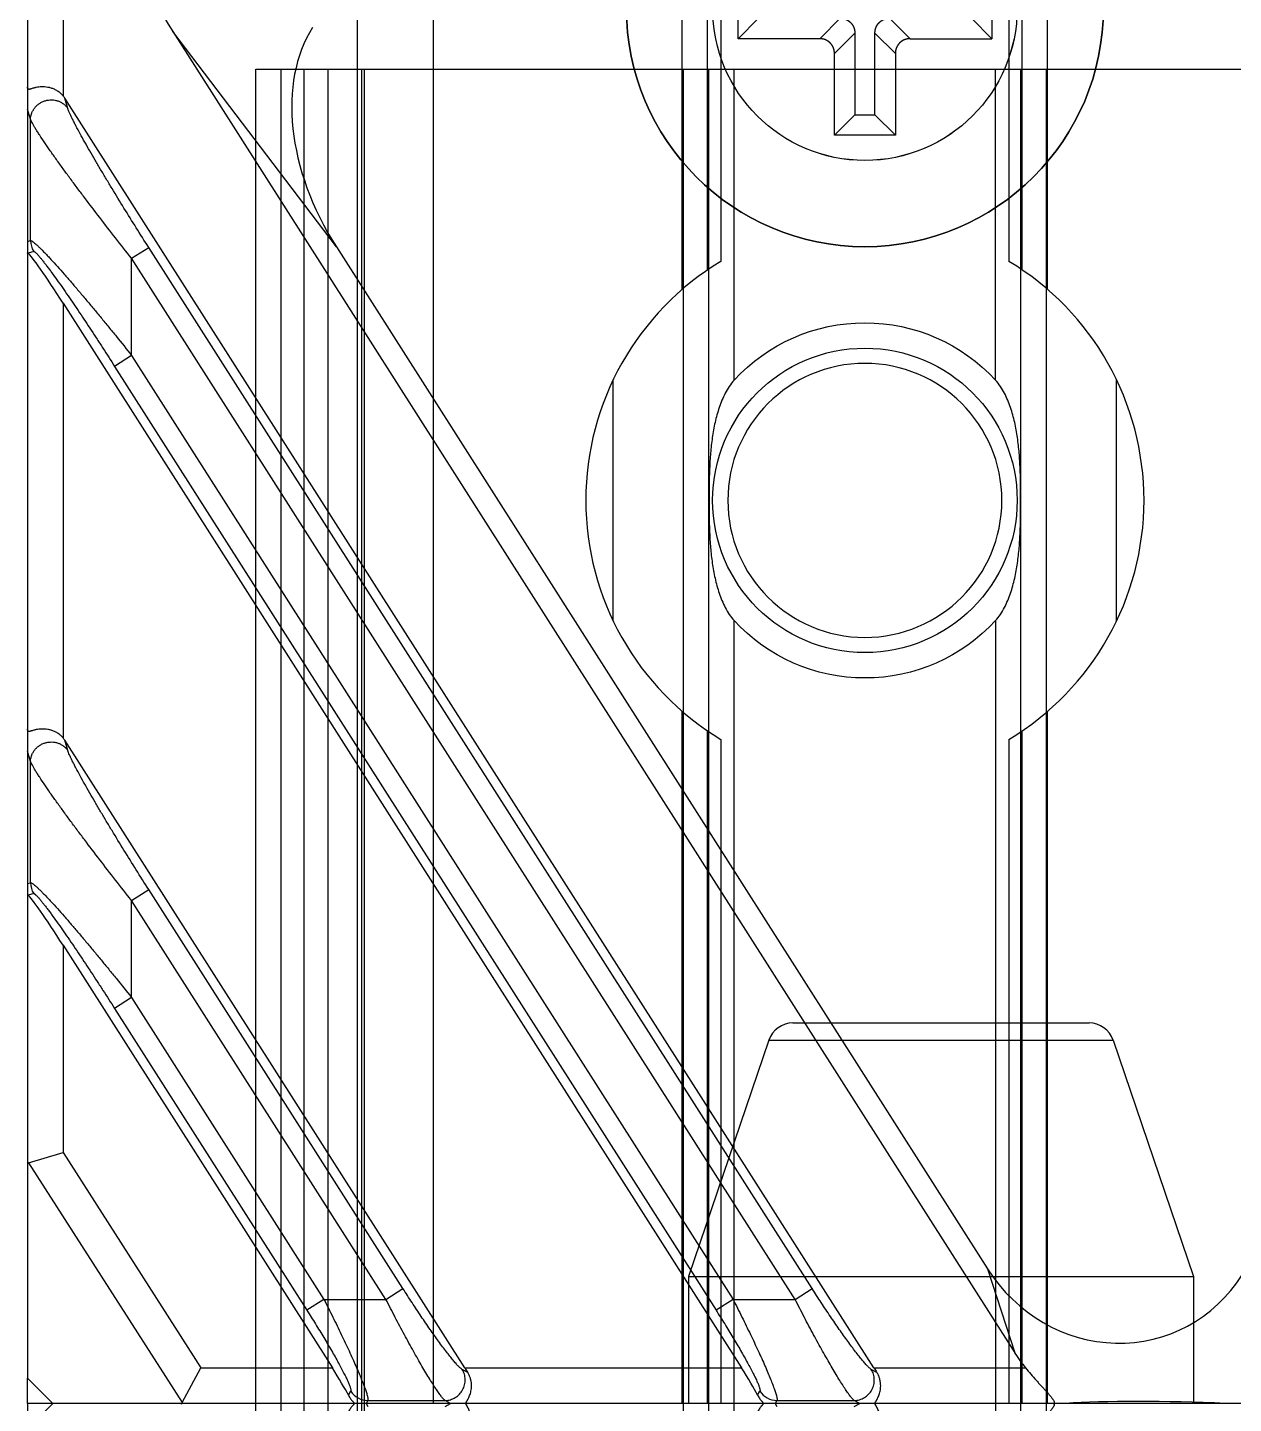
# Model space of a CAD drawing. Header units: millimetres. Extents: x 620 to 19791, y 2539 to 6969.
# Drawn here: x 14026.96 to 14050.72, y 4811.56 to 4838.68 of the extents above; entities that cross this region are included whole.
import ezdxf

# ---------------------------------------------------------------- set-up
doc = ezdxf.new("R2010")
doc.units = ezdxf.units.MM
doc.layers.add('02___PRT_ALL_AXES', color=7, linetype='Continuous')
doc.layers.add('_88746', color=7, linetype='Continuous')
doc.layers.add('1轮廓线', color=7, linetype='Continuous', lineweight=25)

# ---------------------------------------------------------------- blocks, each defined once
blk = doc.blocks.new('DTGFH')
at = {"color": 7, "linetype": 'Continuous'}
for p, q in [((8816.131, 4448.7), (8821.965, 4448.7)), ((8815.658, 4448.361), (8814.073, 4443.7)), ((8815.658, 4448.361), (8822.439, 4448.361)), ((8822.439, 4448.361), (8824.023, 4443.7)), ((8814.073, 4443.7), (8814.073, 4441.2)), ((8814.073, 4443.7), (8824.023, 4443.7)), ((8824.023, 4443.7), (8824.023, 4441.2)), ((8801.548, 4441.2), (8801.048, 4440.7)), ((8801.048, 4441.2), (8801.048, 4104.2)), ((9401.048, 4441.2), (8801.048, 4441.2)), ((8807.72, 4441.2), (8807.753, 4441.141)), ((8809.276, 4441.141), (8809.384, 4441.2)), ((8815.783, 4441.2), (8815.815, 4441.141)), ((8817.339, 4441.141), (8817.447, 4441.2)), ((8801.748, 4141.174), (8801.748, 4129.474)), ((8807.134, 4126.495), (8803.91, 4130.741)), ((8803.91, 4130.741), (8820.5, 4104.701)), ((8817.727, 4104.4), (8801.783, 4129.427)), ((8801.842, 4129.225), (8801.783, 4129.427)), ((8801.107, 4129.011), (8801.048, 4129.213)), ((8801.107, 4126.619), (8801.107, 4129.011)), ((8801.048, 4126.602), (8801.107, 4126.619)), ((8801.17, 4126.405), (8801.061, 4126.373)), ((8803.1, 4126.271), (8803.436, 4126.485)), ((8816.508, 4105.966), (8803.436, 4126.485)), ((8807.134, 4126.495), (8819.965, 4106.354)), ((8816.172, 4105.752), (8803.1, 4126.271)), ((8803.1, 4124.355), (8803.1, 4126.271)), ((8801.748, 4125.387), (8815.118, 4104.4)), ((8801.748, 4125.387), (8801.748, 4116.818)), ((8803.1, 4124.355), (8802.764, 4124.141)), ((8802.764, 4124.141), (8814.615, 4105.537)), ((8803.1, 4124.355), (8814.951, 4105.752)), ((8801.107, 4116.355), (8801.048, 4116.557)), ((8809.664, 4104.4), (8801.783, 4116.771)), ((8801.842, 4116.569), (8801.783, 4116.771)), ((8801.107, 4113.963), (8801.107, 4116.355)), ((8801.048, 4113.946), (8801.107, 4113.963)), ((8803.1, 4113.615), (8803.436, 4113.829)), ((8808.446, 4105.966), (8803.436, 4113.829)), ((8801.17, 4113.749), (8801.061, 4113.718)), ((8808.109, 4105.752), (8803.1, 4113.615)), ((8803.1, 4111.699), (8803.1, 4113.615)), ((8801.748, 4112.731), (8807.056, 4104.4)), ((8801.748, 4112.731), (8801.748, 4108.646)), ((8803.1, 4111.699), (8802.764, 4111.485)), ((8803.1, 4111.699), (8806.889, 4105.752)), ((8802.764, 4111.485), (8806.553, 4105.537)), ((8801.065, 4108.446), (8801.748, 4108.646)), ((8801.065, 4108.446), (8804.092, 4103.717)), ((8801.748, 4108.646), (8804.465, 4104.4)), ((8819.965, 4106.354), (8820.5, 4104.701)), ((8808.109, 4105.752), (8808.446, 4105.966)), ((8816.172, 4105.752), (8816.508, 4105.966)), ((8806.889, 4105.752), (8806.553, 4105.537)), ((8806.889, 4105.752), (8808.109, 4105.752)), ((8814.951, 4105.752), (8814.615, 4105.537)), ((8814.951, 4105.752), (8816.172, 4105.752)), ((8804.092, 4103.717), (8804.465, 4104.4)), ((8804.465, 4104.4), (8807.056, 4104.4)), ((8809.721, 4104.312), (8809.612, 4104.372)), ((8809.664, 4104.4), (8815.118, 4104.4)), ((8817.784, 4104.312), (8817.675, 4104.372)), ((8817.727, 4104.4), (8820.716, 4104.4)), ((8801.048, 4104.2), (8801.548, 4103.7)), ((8807.372, 4103.863), (8807.417, 4103.944)), ((8815.435, 4103.863), (8815.479, 4103.944)), ((9401.048, 4103.7), (8801.548, 4103.7)), ((8807.753, 4103.759), (8807.72, 4103.7)), ((8807.753, 4103.759), (8809.276, 4103.759)), ((8809.384, 4103.7), (8809.276, 4103.759)), ((8815.815, 4103.759), (8815.783, 4103.7)), ((8815.815, 4103.759), (8817.339, 4103.759)), ((8817.447, 4103.7), (8817.339, 4103.759))]:
    blk.add_line(p, q, dxfattribs=at)
blk.add_circle((8817.548, 4131.2), 3, dxfattribs=at)
for centre, radius, start, end in [((8816.131, 4448.2), 0.5, 90, 161.222), ((8821.965, 4448.2), 0.5, 18.778, 90), ((8801.509, 4126.62), 0.402, 180.1282, 212.3718), ((8801.509, 4113.964), 0.402, 180.1282, 212.3718), ((8807.755, 4104.161), 0.402, 212.7568, 269.7432), ((8815.817, 4104.161), 0.402, 212.7568, 269.7432)]:
    blk.add_arc(centre, radius, start, end, dxfattribs=at)
for centre, major_axis, ratio, start_param, end_param in [((8803.614, 4440.5), (0.468, 0.695), 0.186347, -0.096093, 0.124846), ((8806.599, 4132.125), (-2.652, 3.493), 0.684108, 0.247768, 1.451017), ((8809.823, 4127.879), (-2.652, 3.493), 0.684108, 0.247768, 1.451017), ((8801.45, 4129.203), (-0.117, 0.402), 0.954439, -1.274405, -1.134443), ((8801.748, 4125.273), (-0.698, 1.104), 0.046753, -1.496981, -0.118001), ((8801.45, 4116.547), (-0.117, 0.402), 0.954439, -1.274405, -1.134443), ((8801.748, 4112.617), (-0.698, 1.104), 0.046753, -1.496981, -0.118001), ((8801.748, 4107.315), (-0.687, 1.129), 0.116833, -0.03135, 0.189589), ((8822.457, 4108.047), (0.977, -3.022), 0.944553, -1.302149, 0.662888), ((8822.992, 4106.393), (-0.977, 3.022), 0.944553, -4.443741, -4.326562), ((8806.983, 4104.4), (-0.449, 0.699), 0.073624, -2.493847, -1.618026), ((8809.737, 4104.4), (-0.449, 0.699), 0.073624, 1.523567, 1.649478), ((8815.046, 4104.4), (-0.449, 0.699), 0.073624, -2.493847, -1.618026), ((8817.8, 4104.4), (-0.449, 0.699), 0.073624, 1.523567, 1.649478), ((8803.614, 4104.4), (-0.468, 0.695), 0.186347, -3.266439, -3.0455), ((8823.938, 4103.469), (3.18, -0.087), 0.080959, 1.345204, 2.446687)]:
    blk.add_ellipse(centre, major_axis=major_axis, ratio=ratio, start_param=start_param, end_param=end_param, dxfattribs=at)
for points, knots in [([(8807.474, 4441.2), (8807.475, 4441.2), (8807.477, 4441.2), (8807.479, 4441.2), (8807.481, 4441.199), (8807.482, 4441.197), (8807.482, 4441.194), (8807.481, 4441.191), (8807.479, 4441.188), (8807.476, 4441.182), (8807.47, 4441.175), (8807.462, 4441.166), (8807.454, 4441.156), (8807.445, 4441.145), (8807.431, 4441.129), (8807.413, 4441.105), (8807.392, 4441.073), (8807.378, 4441.05), (8807.372, 4441.038)], [0, 0, 0, 0, 0.012996, 0.023691, 0.032499, 0.040267, 0.057606, 0.069409, 0.083767, 0.120475, 0.167471, 0.223673, 0.287908, 0.359194, 0.436597, 0.607104, 0.795683, 1, 1, 1, 1]), ([(8809.721, 4440.588), (8809.733, 4440.606), (8809.753, 4440.643), (8809.776, 4440.702), (8809.79, 4440.762), (8809.797, 4440.82), (8809.797, 4440.877), (8809.791, 4440.929), (8809.782, 4440.978), (8809.768, 4441.022), (8809.753, 4441.062), (8809.739, 4441.092), (8809.727, 4441.114), (8809.719, 4441.128), (8809.712, 4441.141), (8809.705, 4441.153), (8809.699, 4441.164), (8809.694, 4441.173), (8809.691, 4441.18), (8809.69, 4441.185), (8809.69, 4441.189), (8809.691, 4441.193), (8809.693, 4441.196), (8809.695, 4441.197), (8809.698, 4441.199), (8809.703, 4441.2), (8809.707, 4441.2), (8809.71, 4441.2)], [0, 0, 0, 0, 0.097065, 0.192515, 0.285324, 0.374606, 0.459616, 0.539864, 0.615058, 0.684982, 0.749399, 0.807935, 0.834791, 0.859873, 0.883022, 0.904001, 0.922558, 0.93844, 0.951423, 0.956829, 0.961578, 0.96963, 0.973476, 0.977585, 0.982189, 0.987423, 1, 1, 1, 1]), ([(8815.537, 4441.2), (8815.538, 4441.2), (8815.54, 4441.2), (8815.542, 4441.2), (8815.543, 4441.199), (8815.545, 4441.197), (8815.545, 4441.194), (8815.544, 4441.191), (8815.542, 4441.188), (8815.538, 4441.182), (8815.532, 4441.175), (8815.525, 4441.166), (8815.517, 4441.156), (8815.507, 4441.145), (8815.493, 4441.129), (8815.476, 4441.105), (8815.454, 4441.073), (8815.441, 4441.05), (8815.435, 4441.038)], [0, 0, 0, 0, 0.012997, 0.023693, 0.032502, 0.040269, 0.057607, 0.069406, 0.083763, 0.120473, 0.16747, 0.223668, 0.287904, 0.359192, 0.436594, 0.607104, 0.795683, 1, 1, 1, 1]), ([(8817.784, 4440.588), (8817.795, 4440.606), (8817.816, 4440.643), (8817.838, 4440.702), (8817.853, 4440.762), (8817.859, 4440.82), (8817.86, 4440.877), (8817.854, 4440.929), (8817.844, 4440.978), (8817.831, 4441.022), (8817.816, 4441.062), (8817.801, 4441.092), (8817.79, 4441.114), (8817.782, 4441.128), (8817.774, 4441.141), (8817.768, 4441.153), (8817.762, 4441.164), (8817.757, 4441.173), (8817.754, 4441.18), (8817.753, 4441.185), (8817.753, 4441.189), (8817.754, 4441.193), (8817.756, 4441.196), (8817.758, 4441.197), (8817.761, 4441.199), (8817.766, 4441.2), (8817.77, 4441.2), (8817.772, 4441.2)], [0, 0, 0, 0, 0.097065, 0.192515, 0.285324, 0.374606, 0.459616, 0.539864, 0.615058, 0.684982, 0.749399, 0.807935, 0.834791, 0.859873, 0.883022, 0.904001, 0.922558, 0.93844, 0.951423, 0.956829, 0.961578, 0.96963, 0.973476, 0.977585, 0.982189, 0.987423, 1, 1, 1, 1]), ([(8821.255, 4441.2), (8821.258, 4441.2), (8821.264, 4441.2), (8821.271, 4441.197), (8821.276, 4441.193), (8821.279, 4441.189), (8821.28, 4441.184), (8821.28, 4441.178), (8821.279, 4441.17), (8821.276, 4441.159), (8821.269, 4441.145), (8821.26, 4441.129), (8821.248, 4441.112), (8821.229, 4441.085), (8821.2, 4441.05), (8821.161, 4441.004), (8821.117, 4440.956), (8821.071, 4440.905), (8821.022, 4440.852), (8820.972, 4440.797), (8820.903, 4440.721), (8820.817, 4440.623), (8820.749, 4440.542), (8820.716, 4440.5)], [0, 0, 0, 0, 0.011112, 0.020255, 0.024391, 0.028473, 0.037279, 0.042422, 0.048212, 0.061978, 0.078873, 0.098855, 0.121745, 0.147283, 0.20515, 0.270312, 0.341022, 0.415964, 0.494162, 0.574906, 0.657633, 0.827281, 1, 1, 1, 1]), ([(8801.748, 4129.474), (8801.733, 4129.493), (8801.699, 4129.527), (8801.64, 4129.569), (8801.578, 4129.603), (8801.512, 4129.627), (8801.447, 4129.642), (8801.384, 4129.649), (8801.325, 4129.65), (8801.27, 4129.646), (8801.227, 4129.639), (8801.196, 4129.632), (8801.169, 4129.625), (8801.144, 4129.618), (8801.121, 4129.611), (8801.106, 4129.606), (8801.092, 4129.603), (8801.081, 4129.601), (8801.071, 4129.601), (8801.062, 4129.604), (8801.055, 4129.61), (8801.051, 4129.619), (8801.049, 4129.631), (8801.048, 4129.639), (8801.048, 4129.643)], [0, 0, 0, 0, 0.092092, 0.18383, 0.274482, 0.363041, 0.448376, 0.529457, 0.605459, 0.675766, 0.739913, 0.769539, 0.797439, 0.847676, 0.869774, 0.889641, 0.907107, 0.922074, 0.934647, 0.945489, 0.956057, 0.968087, 0.982675, 1, 1, 1, 1]), ([(8801.107, 4129.011), (8801.108, 4129.031), (8801.112, 4129.072), (8801.129, 4129.132), (8801.155, 4129.188), (8801.19, 4129.24), (8801.233, 4129.286), (8801.283, 4129.325), (8801.339, 4129.356), (8801.399, 4129.379), (8801.461, 4129.392), (8801.525, 4129.396), (8801.588, 4129.389), (8801.649, 4129.374), (8801.706, 4129.349), (8801.759, 4129.315), (8801.805, 4129.274), (8801.831, 4129.242), (8801.842, 4129.225)], [0, 0, 0, 0, 0.061113, 0.122614, 0.184534, 0.246921, 0.309743, 0.372936, 0.436398, 0.5, 0.563602, 0.627064, 0.690257, 0.753079, 0.815466, 0.877386, 0.938887, 1, 1, 1, 1]), ([(8803.1, 4126.271), (8802.993, 4126.405), (8802.783, 4126.671), (8802.473, 4127.07), (8802.221, 4127.401), (8802.025, 4127.661), (8801.885, 4127.85), (8801.749, 4128.035), (8801.62, 4128.214), (8801.5, 4128.384), (8801.389, 4128.544), (8801.305, 4128.67), (8801.245, 4128.763), (8801.206, 4128.825), (8801.173, 4128.881), (8801.145, 4128.931), (8801.126, 4128.968), (8801.114, 4128.994), (8801.109, 4129.005), (8801.107, 4129.011)], [0, 0, 0, 0, 0.151037, 0.300586, 0.447016, 0.518439, 0.588237, 0.655992, 0.721178, 0.783101, 0.840848, 0.893205, 0.916879, 0.938573, 0.958018, 0.974928, 0.989013, 0.994909, 1, 1, 1, 1]), ([(8803.436, 4126.485), (8803.353, 4126.615), (8803.19, 4126.873), (8802.949, 4127.26), (8802.753, 4127.581), (8802.6, 4127.835), (8802.489, 4128.022), (8802.381, 4128.206), (8802.277, 4128.385), (8802.178, 4128.558), (8802.087, 4128.723), (8802.016, 4128.854), (8801.965, 4128.952), (8801.931, 4129.02), (8801.901, 4129.081), (8801.876, 4129.136), (8801.858, 4129.177), (8801.848, 4129.206), (8801.844, 4129.219), (8801.842, 4129.225)], [0, 0, 0, 0, 0.145071, 0.289149, 0.431131, 0.500908, 0.569567, 0.636803, 0.702211, 0.76523, 0.825074, 0.880596, 0.906233, 0.930094, 0.951832, 0.971044, 0.987264, 0.994099, 1, 1, 1, 1]), ([(8801.107, 4126.619), (8801.109, 4126.62), (8801.114, 4126.619), (8801.122, 4126.617), (8801.132, 4126.612), (8801.143, 4126.605), (8801.157, 4126.596), (8801.178, 4126.581), (8801.207, 4126.556), (8801.247, 4126.52), (8801.292, 4126.477), (8801.341, 4126.428), (8801.394, 4126.373), (8801.451, 4126.313), (8801.532, 4126.226), (8801.639, 4126.107), (8801.772, 4125.957), (8801.911, 4125.797), (8802.054, 4125.63), (8802.2, 4125.457), (8802.348, 4125.28), (8802.498, 4125.099), (8802.648, 4124.916), (8802.849, 4124.668), (8803, 4124.481), (8803.1, 4124.355)], [0, 0, 0, 0, 0.002036, 0.004765, 0.008306, 0.012701, 0.017956, 0.024063, 0.038745, 0.05652, 0.077106, 0.100208, 0.125538, 0.152825, 0.181822, 0.244102, 0.310933, 0.381227, 0.454167, 0.529124, 0.605619, 0.683271, 0.76177, 0.840872, 1, 1, 1, 1]), ([(8801.048, 4126.372), (8801.048, 4126.373), (8801.048, 4126.374), (8801.049, 4126.376), (8801.05, 4126.377), (8801.052, 4126.378), (8801.054, 4126.378), (8801.056, 4126.377), (8801.058, 4126.375), (8801.06, 4126.374), (8801.061, 4126.373)], [0, 0, 0, 0, 0.134296, 0.239838, 0.325336, 0.408088, 0.50825, 0.637794, 0.80127, 1, 1, 1, 1]), ([(8801.17, 4126.405), (8801.172, 4126.406), (8801.175, 4126.405), (8801.179, 4126.404), (8801.184, 4126.401), (8801.192, 4126.396), (8801.203, 4126.388), (8801.215, 4126.377), (8801.229, 4126.364), (8801.244, 4126.348), (8801.266, 4126.323), (8801.297, 4126.287), (8801.337, 4126.238), (8801.38, 4126.183), (8801.426, 4126.123), (8801.474, 4126.059), (8801.542, 4125.967), (8801.63, 4125.845), (8801.737, 4125.692), (8801.848, 4125.532), (8801.96, 4125.367), (8802.074, 4125.198), (8802.189, 4125.026), (8802.304, 4124.852), (8802.419, 4124.676), (8802.573, 4124.439), (8802.688, 4124.26), (8802.764, 4124.141)], [0, 0, 0, 0, 0.001988, 0.003277, 0.004801, 0.008605, 0.013451, 0.019328, 0.026206, 0.034036, 0.042764, 0.062675, 0.085465, 0.110691, 0.137955, 0.166932, 0.197336, 0.261568, 0.329268, 0.399486, 0.471568, 0.545042, 0.619552, 0.694837, 0.77068, 0.84692, 1, 1, 1, 1]), ([(8801.748, 4116.818), (8801.733, 4116.837), (8801.699, 4116.871), (8801.64, 4116.914), (8801.578, 4116.947), (8801.512, 4116.971), (8801.447, 4116.986), (8801.384, 4116.993), (8801.325, 4116.994), (8801.27, 4116.99), (8801.227, 4116.983), (8801.196, 4116.976), (8801.169, 4116.969), (8801.144, 4116.962), (8801.121, 4116.955), (8801.106, 4116.95), (8801.092, 4116.947), (8801.081, 4116.945), (8801.071, 4116.945), (8801.062, 4116.948), (8801.055, 4116.954), (8801.051, 4116.963), (8801.049, 4116.975), (8801.048, 4116.983), (8801.048, 4116.988)], [0, 0, 0, 0, 0.092092, 0.18383, 0.274482, 0.363041, 0.448376, 0.529457, 0.605459, 0.675766, 0.739913, 0.769539, 0.797439, 0.847676, 0.869774, 0.889641, 0.907107, 0.922074, 0.934647, 0.945489, 0.956057, 0.968087, 0.982675, 1, 1, 1, 1]), ([(8801.107, 4116.355), (8801.108, 4116.375), (8801.112, 4116.416), (8801.129, 4116.476), (8801.155, 4116.532), (8801.19, 4116.584), (8801.233, 4116.63), (8801.283, 4116.669), (8801.339, 4116.701), (8801.399, 4116.723), (8801.461, 4116.736), (8801.525, 4116.74), (8801.588, 4116.734), (8801.649, 4116.718), (8801.706, 4116.693), (8801.759, 4116.659), (8801.805, 4116.618), (8801.831, 4116.586), (8801.842, 4116.569)], [0, 0, 0, 0, 0.061113, 0.122614, 0.184534, 0.246921, 0.309743, 0.372936, 0.436398, 0.5, 0.563602, 0.627064, 0.690257, 0.753079, 0.815466, 0.877386, 0.938887, 1, 1, 1, 1]), ([(8803.436, 4113.829), (8803.353, 4113.959), (8803.19, 4114.217), (8802.949, 4114.604), (8802.753, 4114.925), (8802.6, 4115.179), (8802.489, 4115.366), (8802.381, 4115.55), (8802.277, 4115.729), (8802.178, 4115.902), (8802.087, 4116.067), (8802.016, 4116.198), (8801.965, 4116.296), (8801.931, 4116.364), (8801.901, 4116.425), (8801.876, 4116.48), (8801.858, 4116.522), (8801.848, 4116.55), (8801.844, 4116.563), (8801.842, 4116.569)], [0, 0, 0, 0, 0.145071, 0.289149, 0.431131, 0.500908, 0.569567, 0.636803, 0.702211, 0.76523, 0.825074, 0.880596, 0.906233, 0.930094, 0.951832, 0.971044, 0.987264, 0.994099, 1, 1, 1, 1]), ([(8803.1, 4113.615), (8802.993, 4113.749), (8802.783, 4114.015), (8802.473, 4114.414), (8802.221, 4114.745), (8802.025, 4115.005), (8801.885, 4115.194), (8801.749, 4115.379), (8801.62, 4115.558), (8801.5, 4115.728), (8801.389, 4115.888), (8801.305, 4116.014), (8801.245, 4116.107), (8801.206, 4116.169), (8801.173, 4116.225), (8801.145, 4116.275), (8801.126, 4116.312), (8801.114, 4116.338), (8801.109, 4116.35), (8801.107, 4116.355)], [0, 0, 0, 0, 0.151037, 0.300586, 0.447016, 0.518439, 0.588237, 0.655992, 0.721178, 0.783101, 0.840848, 0.893205, 0.916879, 0.938573, 0.958018, 0.974928, 0.989013, 0.994909, 1, 1, 1, 1]), ([(8801.107, 4113.963), (8801.109, 4113.964), (8801.114, 4113.964), (8801.122, 4113.961), (8801.132, 4113.956), (8801.143, 4113.95), (8801.157, 4113.941), (8801.178, 4113.925), (8801.207, 4113.9), (8801.247, 4113.864), (8801.292, 4113.821), (8801.341, 4113.772), (8801.394, 4113.717), (8801.451, 4113.657), (8801.532, 4113.57), (8801.639, 4113.452), (8801.772, 4113.301), (8801.911, 4113.141), (8802.054, 4112.974), (8802.2, 4112.801), (8802.348, 4112.624), (8802.498, 4112.443), (8802.648, 4112.26), (8802.849, 4112.012), (8803, 4111.825), (8803.1, 4111.699)], [0, 0, 0, 0, 0.002036, 0.004765, 0.008306, 0.012701, 0.017956, 0.024063, 0.038745, 0.05652, 0.077106, 0.100208, 0.125538, 0.152825, 0.181822, 0.244102, 0.310933, 0.381227, 0.454167, 0.529124, 0.605619, 0.683271, 0.76177, 0.840872, 1, 1, 1, 1]), ([(8801.048, 4113.716), (8801.048, 4113.717), (8801.048, 4113.718), (8801.049, 4113.72), (8801.05, 4113.722), (8801.052, 4113.722), (8801.054, 4113.722), (8801.056, 4113.721), (8801.058, 4113.72), (8801.06, 4113.718), (8801.061, 4113.718)], [0, 0, 0, 0, 0.134296, 0.239838, 0.325336, 0.408088, 0.50825, 0.637794, 0.80127, 1, 1, 1, 1]), ([(8801.17, 4113.749), (8801.172, 4113.75), (8801.175, 4113.749), (8801.179, 4113.748), (8801.184, 4113.745), (8801.192, 4113.74), (8801.203, 4113.732), (8801.215, 4113.721), (8801.229, 4113.708), (8801.244, 4113.692), (8801.266, 4113.667), (8801.297, 4113.631), (8801.337, 4113.582), (8801.38, 4113.527), (8801.426, 4113.468), (8801.474, 4113.403), (8801.542, 4113.311), (8801.63, 4113.189), (8801.737, 4113.036), (8801.848, 4112.876), (8801.96, 4112.711), (8802.074, 4112.542), (8802.189, 4112.37), (8802.304, 4112.196), (8802.419, 4112.02), (8802.573, 4111.783), (8802.688, 4111.605), (8802.764, 4111.485)], [0, 0, 0, 0, 0.001988, 0.003277, 0.004801, 0.008605, 0.013451, 0.019328, 0.026206, 0.034036, 0.042764, 0.062675, 0.085465, 0.110691, 0.137955, 0.166932, 0.197336, 0.261568, 0.329268, 0.399486, 0.471568, 0.545042, 0.619552, 0.694837, 0.77068, 0.84692, 1, 1, 1, 1]), ([(8809.612, 4104.372), (8809.607, 4104.375), (8809.597, 4104.382), (8809.58, 4104.395), (8809.561, 4104.412), (8809.539, 4104.434), (8809.516, 4104.458), (8809.48, 4104.498), (8809.431, 4104.555), (8809.368, 4104.634), (8809.299, 4104.723), (8809.224, 4104.821), (8809.146, 4104.928), (8809.064, 4105.042), (8808.95, 4105.205), (8808.802, 4105.42), (8808.624, 4105.689), (8808.505, 4105.872), (8808.446, 4105.966)], [0, 0, 0, 0, 0.008615, 0.019455, 0.032505, 0.047714, 0.065009, 0.084305, 0.128526, 0.179599, 0.236742, 0.299202, 0.366274, 0.437309, 0.511707, 0.668418, 0.832402, 1, 1, 1, 1]), ([(8817.675, 4104.372), (8817.67, 4104.375), (8817.659, 4104.382), (8817.643, 4104.395), (8817.624, 4104.412), (8817.602, 4104.434), (8817.579, 4104.458), (8817.543, 4104.498), (8817.494, 4104.555), (8817.43, 4104.634), (8817.361, 4104.723), (8817.287, 4104.821), (8817.209, 4104.928), (8817.127, 4105.042), (8817.012, 4105.205), (8816.865, 4105.42), (8816.686, 4105.689), (8816.568, 4105.872), (8816.508, 4105.966)], [0, 0, 0, 0, 0.008615, 0.019455, 0.032505, 0.047714, 0.065009, 0.084305, 0.128526, 0.179599, 0.236742, 0.299202, 0.366274, 0.437309, 0.511707, 0.668418, 0.832402, 1, 1, 1, 1]), ([(8806.889, 4105.752), (8806.948, 4105.636), (8807.063, 4105.407), (8807.202, 4105.122), (8807.307, 4104.9), (8807.382, 4104.74), (8807.451, 4104.588), (8807.515, 4104.444), (8807.573, 4104.309), (8807.624, 4104.186), (8807.668, 4104.076), (8807.703, 4103.98), (8807.727, 4103.91), (8807.74, 4103.862), (8807.748, 4103.833), (8807.753, 4103.808), (8807.755, 4103.787), (8807.756, 4103.773), (8807.754, 4103.764), (8807.753, 4103.761), (8807.753, 4103.759)], [0, 0, 0, 0, 0.17863, 0.352747, 0.436605, 0.51745, 0.594578, 0.667244, 0.734677, 0.796087, 0.850691, 0.897742, 0.936571, 0.952732, 0.966652, 0.978305, 0.98769, 0.994858, 0.997662, 1, 1, 1, 1]), ([(8809.276, 4103.759), (8809.272, 4103.763), (8809.261, 4103.771), (8809.245, 4103.787), (8809.227, 4103.808), (8809.206, 4103.833), (8809.183, 4103.863), (8809.148, 4103.91), (8809.101, 4103.98), (8809.039, 4104.075), (8808.971, 4104.184), (8808.897, 4104.306), (8808.819, 4104.439), (8808.737, 4104.581), (8808.621, 4104.787), (8808.472, 4105.059), (8808.29, 4105.4), (8808.17, 4105.633), (8808.109, 4105.752)], [0, 0, 0, 0, 0.007664, 0.017477, 0.029447, 0.043543, 0.059716, 0.077906, 0.120046, 0.169342, 0.22513, 0.286734, 0.353486, 0.424739, 0.49987, 0.659399, 0.827544, 1, 1, 1, 1]), ([(8814.951, 4105.752), (8815.01, 4105.636), (8815.125, 4105.407), (8815.264, 4105.122), (8815.37, 4104.9), (8815.444, 4104.74), (8815.514, 4104.588), (8815.578, 4104.444), (8815.636, 4104.309), (8815.687, 4104.186), (8815.73, 4104.076), (8815.766, 4103.98), (8815.789, 4103.91), (8815.803, 4103.862), (8815.811, 4103.833), (8815.816, 4103.808), (8815.818, 4103.787), (8815.818, 4103.773), (8815.817, 4103.764), (8815.816, 4103.761), (8815.815, 4103.759)], [0, 0, 0, 0, 0.17863, 0.352747, 0.436605, 0.51745, 0.594578, 0.667244, 0.734677, 0.796087, 0.850691, 0.897742, 0.936571, 0.952732, 0.966652, 0.978305, 0.98769, 0.994858, 0.997662, 1, 1, 1, 1]), ([(8817.339, 4103.759), (8817.334, 4103.763), (8817.324, 4103.771), (8817.308, 4103.787), (8817.289, 4103.808), (8817.269, 4103.833), (8817.246, 4103.863), (8817.211, 4103.91), (8817.163, 4103.98), (8817.101, 4104.075), (8817.033, 4104.184), (8816.96, 4104.306), (8816.882, 4104.439), (8816.8, 4104.581), (8816.684, 4104.787), (8816.534, 4105.059), (8816.353, 4105.4), (8816.233, 4105.633), (8816.172, 4105.752)], [0, 0, 0, 0, 0.007664, 0.017477, 0.029447, 0.043543, 0.059716, 0.077906, 0.120046, 0.169342, 0.22513, 0.286734, 0.353486, 0.424739, 0.49987, 0.659399, 0.827544, 1, 1, 1, 1]), ([(8806.553, 4105.537), (8806.61, 4105.448), (8806.722, 4105.269), (8806.884, 4105.004), (8807.011, 4104.788), (8807.106, 4104.623), (8807.171, 4104.507), (8807.23, 4104.398), (8807.282, 4104.298), (8807.327, 4104.207), (8807.359, 4104.138), (8807.38, 4104.089), (8807.393, 4104.058), (8807.403, 4104.029), (8807.411, 4104.005), (8807.416, 4103.984), (8807.419, 4103.969), (8807.42, 4103.959), (8807.419, 4103.951), (8807.418, 4103.946), (8807.417, 4103.944)], [0, 0, 0, 0, 0.175673, 0.347519, 0.511196, 0.588381, 0.661487, 0.7297, 0.792145, 0.847915, 0.896102, 0.917087, 0.935869, 0.952372, 0.966531, 0.978313, 0.987727, 0.991571, 0.994868, 1, 1, 1, 1]), ([(8814.615, 4105.537), (8814.673, 4105.448), (8814.785, 4105.269), (8814.947, 4105.004), (8815.074, 4104.788), (8815.169, 4104.623), (8815.233, 4104.507), (8815.292, 4104.398), (8815.345, 4104.298), (8815.39, 4104.207), (8815.422, 4104.138), (8815.443, 4104.089), (8815.456, 4104.058), (8815.466, 4104.029), (8815.474, 4104.005), (8815.479, 4103.984), (8815.482, 4103.969), (8815.482, 4103.959), (8815.482, 4103.951), (8815.481, 4103.946), (8815.479, 4103.944)], [0, 0, 0, 0, 0.175673, 0.347519, 0.511196, 0.588381, 0.661487, 0.7297, 0.792145, 0.847915, 0.896102, 0.917087, 0.935869, 0.952372, 0.966531, 0.978313, 0.987727, 0.991571, 0.994868, 1, 1, 1, 1]), ([(8809.276, 4103.759), (8809.311, 4103.76), (8809.382, 4103.77), (8809.479, 4103.813), (8809.562, 4103.88), (8809.625, 4103.966), (8809.664, 4104.066), (8809.676, 4104.172), (8809.66, 4104.277), (8809.631, 4104.342), (8809.612, 4104.372)], [0, 0, 0, 0, 0.124309, 0.249137, 0.374435, 0.5, 0.625565, 0.750863, 0.875691, 1, 1, 1, 1]), ([(8817.339, 4103.759), (8817.374, 4103.76), (8817.444, 4103.77), (8817.542, 4103.813), (8817.625, 4103.88), (8817.688, 4103.966), (8817.727, 4104.066), (8817.739, 4104.172), (8817.722, 4104.277), (8817.694, 4104.342), (8817.675, 4104.372)], [0, 0, 0, 0, 0.124309, 0.249137, 0.374435, 0.5, 0.625565, 0.750863, 0.875691, 1, 1, 1, 1]), ([(8820.716, 4104.4), (8820.749, 4104.359), (8820.817, 4104.278), (8820.903, 4104.179), (8820.972, 4104.103), (8821.022, 4104.048), (8821.071, 4103.995), (8821.117, 4103.944), (8821.161, 4103.896), (8821.2, 4103.851), (8821.229, 4103.815), (8821.248, 4103.789), (8821.26, 4103.771), (8821.269, 4103.755), (8821.276, 4103.741), (8821.279, 4103.73), (8821.28, 4103.723), (8821.28, 4103.717), (8821.279, 4103.711), (8821.276, 4103.707), (8821.271, 4103.703), (8821.264, 4103.701), (8821.258, 4103.7), (8821.255, 4103.7)], [0, 0, 0, 0, 0.172719, 0.342367, 0.425093, 0.505837, 0.584035, 0.658977, 0.729688, 0.79485, 0.852716, 0.878254, 0.901145, 0.921127, 0.938022, 0.951788, 0.957578, 0.962721, 0.971527, 0.975609, 0.979745, 0.988888, 1, 1, 1, 1]), ([(8809.71, 4103.7), (8809.707, 4103.7), (8809.703, 4103.7), (8809.698, 4103.702), (8809.695, 4103.703), (8809.693, 4103.705), (8809.691, 4103.707), (8809.69, 4103.711), (8809.69, 4103.715), (8809.691, 4103.72), (8809.694, 4103.727), (8809.699, 4103.737), (8809.705, 4103.747), (8809.712, 4103.759), (8809.719, 4103.772), (8809.727, 4103.787), (8809.739, 4103.808), (8809.753, 4103.838), (8809.768, 4103.878), (8809.782, 4103.922), (8809.791, 4103.971), (8809.797, 4104.024), (8809.797, 4104.08), (8809.79, 4104.139), (8809.776, 4104.198), (8809.753, 4104.257), (8809.733, 4104.294), (8809.721, 4104.312)], [0, 0, 0, 0, 0.012577, 0.017811, 0.022415, 0.026524, 0.030371, 0.038422, 0.043171, 0.048577, 0.06156, 0.077442, 0.095999, 0.116978, 0.140127, 0.165209, 0.192065, 0.250601, 0.315018, 0.384942, 0.460136, 0.540384, 0.625394, 0.714676, 0.807485, 0.902935, 1, 1, 1, 1]), ([(8817.772, 4103.7), (8817.77, 4103.7), (8817.766, 4103.7), (8817.761, 4103.702), (8817.758, 4103.703), (8817.756, 4103.705), (8817.754, 4103.707), (8817.753, 4103.711), (8817.753, 4103.715), (8817.754, 4103.72), (8817.757, 4103.727), (8817.762, 4103.737), (8817.768, 4103.747), (8817.774, 4103.759), (8817.782, 4103.772), (8817.79, 4103.787), (8817.801, 4103.808), (8817.816, 4103.838), (8817.831, 4103.878), (8817.844, 4103.922), (8817.854, 4103.971), (8817.86, 4104.024), (8817.859, 4104.08), (8817.853, 4104.139), (8817.838, 4104.198), (8817.816, 4104.257), (8817.795, 4104.294), (8817.784, 4104.312)], [0, 0, 0, 0, 0.012577, 0.017811, 0.022415, 0.026524, 0.030371, 0.038422, 0.043171, 0.048577, 0.06156, 0.077442, 0.095999, 0.116978, 0.140127, 0.165209, 0.192065, 0.250601, 0.315018, 0.384942, 0.460136, 0.540384, 0.625394, 0.714676, 0.807485, 0.902935, 1, 1, 1, 1]), ([(8807.372, 4103.863), (8807.378, 4103.85), (8807.392, 4103.827), (8807.413, 4103.795), (8807.431, 4103.772), (8807.445, 4103.755), (8807.454, 4103.744), (8807.462, 4103.734), (8807.47, 4103.726), (8807.476, 4103.718), (8807.479, 4103.713), (8807.481, 4103.709), (8807.482, 4103.706), (8807.482, 4103.703), (8807.481, 4103.702), (8807.479, 4103.701), (8807.477, 4103.7), (8807.475, 4103.7), (8807.474, 4103.7)], [0, 0, 0, 0, 0.204317, 0.392896, 0.563403, 0.640806, 0.712092, 0.776327, 0.832529, 0.879525, 0.916233, 0.930591, 0.942394, 0.959733, 0.967501, 0.976309, 0.987004, 1, 1, 1, 1]), ([(8815.435, 4103.863), (8815.441, 4103.85), (8815.454, 4103.827), (8815.476, 4103.795), (8815.493, 4103.772), (8815.507, 4103.755), (8815.517, 4103.744), (8815.525, 4103.734), (8815.532, 4103.726), (8815.538, 4103.718), (8815.542, 4103.713), (8815.544, 4103.709), (8815.545, 4103.706), (8815.545, 4103.703), (8815.543, 4103.702), (8815.542, 4103.701), (8815.54, 4103.7), (8815.538, 4103.7), (8815.537, 4103.7)], [0, 0, 0, 0, 0.204317, 0.392896, 0.563403, 0.640806, 0.712092, 0.776327, 0.832529, 0.879525, 0.916233, 0.930591, 0.942394, 0.959733, 0.967501, 0.976309, 0.987004, 1, 1, 1, 1])]:
    blk.add_open_spline(points, degree=3, knots=knots, dxfattribs=at)
at = {"layer": '_88746', "color": 7, "linetype": 'Continuous'}
for p, q in [((8801.048, 4103.7), (8801.048, 4104.2)), ((8801.548, 4103.7), (8801.048, 4103.7))]:
    blk.add_line(p, q, dxfattribs=at)
blk = doc.blocks.new('*U116')
blk.add_blockref('DTGFH', (-9101.048, -4276.2))
blk = doc.blocks.new('*U117')
at = {"color": 0, "linetype": 'ByBlock', "lineweight": -2, "transparency": 16777216}
for p in [(0, 1012.5), (0, 675)]:
    blk.add_blockref('*U116', p, dxfattribs=at)
blk = doc.blocks.new('rygj')
at = {"color": 114, "linetype": 'Continuous', "true_color": 0x139b48}
for p, q in [((4442.055, 3151.646), (4442.055, 3171.646)), ((4442.055, 3171.646), (5101.055, 3171.646)), ((4442.055, 3170.146), (5101.055, 3170.146))]:
    blk.add_line(p, q, dxfattribs=at)
at = {"layer": '02___PRT_ALL_AXES', "color": 114, "linetype": 'Continuous', "true_color": 0x139b48}
for p, q in [((4457.491, 3166.607), (4462.22, 3166.607)), ((4442.055, 3165.246), (4455.697, 3165.246)), ((4464.013, 3165.246), (4476.697, 3165.246)), ((4442.055, 3164.746), (4455.312, 3164.746)), ((4464.398, 3164.746), (4476.312, 3164.746)), ((4455.145, 3164.485), (4442.055, 3164.485)), ((5068.145, 3164.485), (4464.566, 3164.485)), ((4455.145, 3158.807), (4442.055, 3158.807)), ((5068.145, 3158.807), (4464.566, 3158.807)), ((4442.055, 3158.546), (4455.312, 3158.546)), ((4464.398, 3158.546), (4476.312, 3158.546)), ((4442.055, 3158.046), (4455.697, 3158.046)), ((4464.013, 3158.046), (4476.697, 3158.046)), ((4457.491, 3156.685), (4462.22, 3156.685))]:
    blk.add_line(p, q, dxfattribs=at)
blk.add_circle((4459.855, 3161.646), 3, dxfattribs=at)
for start, end in [(31.0806, 148.9194), (211.0806, 328.9194)]:
    blk.add_arc((4459.855, 3161.646), 5.5, start, end, dxfattribs=at)
blk = doc.blocks.new('ETDHFN')
at = {"layer": '1轮廓线', "linetype": 'Continuous', "lineweight": 25}
for p, q in [((8841.41, 4025.552), (8841.812, 4025.15)), ((8841.41, 4023.942), (8841.41, 4025.552)), ((8841.41, 4025.552), (8842.61, 4025.552)), ((8842.61, 4025.552), (8842.208, 4025.15)), ((8842.61, 4025.552), (8842.61, 4023.942)), ((8841.812, 4025.15), (8842.208, 4025.15)), ((8841.812, 4023.54), (8841.812, 4025.15)), ((8842.208, 4023.54), (8842.208, 4025.15)), ((8839.51, 4023.652), (8839.912, 4023.25)), ((8839.51, 4022.452), (8839.51, 4023.652)), ((8839.51, 4023.652), (8841.12, 4023.652)), ((8842.9, 4023.652), (8844.51, 4023.652)), ((8844.51, 4023.652), (8844.108, 4023.25)), ((8844.51, 4023.652), (8844.51, 4022.452)), ((8839.912, 4023.25), (8839.912, 4022.854)), ((8841.522, 4023.25), (8839.912, 4023.25)), ((8844.108, 4023.25), (8842.498, 4023.25)), ((8844.108, 4022.854), (8844.108, 4023.25)), ((8839.51, 4022.452), (8839.912, 4022.854)), ((8841.522, 4022.854), (8839.912, 4022.854)), ((8842.498, 4022.854), (8844.108, 4022.854)), ((8844.51, 4022.452), (8844.108, 4022.854)), ((8841.12, 4022.452), (8839.51, 4022.452)), ((8841.812, 4022.564), (8841.812, 4020.954)), ((8842.208, 4020.954), (8842.208, 4022.564)), ((8842.9, 4022.452), (8844.51, 4022.452)), ((8841.41, 4020.552), (8841.41, 4022.162)), ((8842.61, 4022.162), (8842.61, 4020.552)), ((8841.41, 4020.552), (8841.812, 4020.954)), ((8841.812, 4020.954), (8842.208, 4020.954)), ((8842.61, 4020.552), (8842.208, 4020.954)), ((8842.61, 4020.552), (8841.41, 4020.552))]:
    blk.add_line(p, q, dxfattribs=at)
at = {"layer": '1轮廓线', "linetype": 'Continuous', "lineweight": 13}
for p, q in [((8841.41, 4023.942), (8841.812, 4023.54)), ((8842.61, 4023.942), (8842.208, 4023.54)), ((8841.12, 4023.652), (8841.522, 4023.25)), ((8842.9, 4023.652), (8842.498, 4023.25)), ((8841.12, 4022.452), (8841.522, 4022.854)), ((8842.9, 4022.452), (8842.498, 4022.854)), ((8841.41, 4022.162), (8841.812, 4022.564)), ((8842.61, 4022.162), (8842.208, 4022.564))]:
    blk.add_line(p, q, dxfattribs=at)
at = {"layer": '1轮廓线', "linetype": 'Continuous', "lineweight": 25}
for radius in [4.7, 3]:
    blk.add_circle((8842.01, 4023.052), radius, dxfattribs=at)
blk.add_arc((8842.01, 4023.052), 4.7, 180, 0, dxfattribs=at)
for points in [[(8841.12, 4023.652), (8841.184, 4023.652), (8841.24, 4023.677), (8841.288, 4023.698), (8841.326, 4023.736), (8841.362, 4023.772), (8841.385, 4023.822), (8841.41, 4023.877), (8841.41, 4023.942)], [(8842.61, 4023.942), (8842.61, 4023.878), (8842.635, 4023.822), (8842.656, 4023.773), (8842.694, 4023.736), (8842.73, 4023.699), (8842.78, 4023.677), (8842.835, 4023.652), (8842.9, 4023.652)], [(8841.812, 4023.54), (8841.812, 4023.476), (8841.787, 4023.42), (8841.766, 4023.372), (8841.728, 4023.334), (8841.692, 4023.298), (8841.642, 4023.275), (8841.587, 4023.25), (8841.522, 4023.25)], [(8842.498, 4023.25), (8842.434, 4023.25), (8842.378, 4023.275), (8842.33, 4023.296), (8842.292, 4023.334), (8842.256, 4023.37), (8842.233, 4023.42), (8842.208, 4023.475), (8842.208, 4023.54)], [(8841.522, 4022.854), (8841.586, 4022.854), (8841.642, 4022.829), (8841.69, 4022.808), (8841.728, 4022.77), (8841.764, 4022.734), (8841.787, 4022.684), (8841.812, 4022.629), (8841.812, 4022.564)], [(8842.208, 4022.564), (8842.208, 4022.628), (8842.233, 4022.684), (8842.254, 4022.732), (8842.292, 4022.77), (8842.328, 4022.806), (8842.378, 4022.829), (8842.433, 4022.854), (8842.498, 4022.854)], [(8841.41, 4022.162), (8841.41, 4022.226), (8841.385, 4022.282), (8841.364, 4022.33), (8841.326, 4022.368), (8841.29, 4022.404), (8841.24, 4022.427), (8841.185, 4022.452), (8841.12, 4022.452)], [(8842.9, 4022.452), (8842.836, 4022.452), (8842.78, 4022.427), (8842.732, 4022.406), (8842.694, 4022.368), (8842.658, 4022.332), (8842.635, 4022.282), (8842.61, 4022.227), (8842.61, 4022.162)]]:
    blk.add_open_spline(points, degree=2, knots=[0, 0, 0, 0.25, 0.25, 0.5, 0.5, 0.75, 0.75, 1, 1, 1], dxfattribs=at)
blk = doc.blocks.new('ERTFHGJ')
at = {"color": 40, "linetype": 'Continuous', "true_color": 0xf8d731}
for p, q in [((8925.457, 3696.77), (8878.457, 3696.77)), ((8909.882, 3696.77), (8909.882, 3617.77)), ((8910.382, 3617.77), (8910.382, 3696.77)), ((8910.882, 3690.641), (8910.882, 3696.77)), ((8916.032, 3690.641), (8916.032, 3696.77)), ((8916.532, 3617.77), (8916.532, 3696.77)), ((8917.032, 3617.77), (8917.032, 3696.77)), ((8923.315, 3617.77), (8923.315, 3696.77)), ((8923.377, 3696.77), (8923.377, 3617.77)), ((8923.457, 3617.77), (8923.457, 3696.77)), ((8924.039, 3696.77), (8924.039, 3617.77)), ((8924.511, 3696.77), (8924.511, 3617.77)), ((8924.957, 3617.77), (8924.957, 3696.77)), ((8925.457, 3617.77), (8925.457, 3696.77)), ((8910.882, 3685.9), (8910.882, 3628.641)), ((8916.032, 3628.641), (8916.032, 3685.9))]:
    blk.add_line(p, q, dxfattribs=at)
blk.add_circle((8913.457, 3688.27), 2.7, dxfattribs=at)
for start, end in [(42.6324, 137.3676), (222.6324, 317.3676)]:
    blk.add_arc((8913.457, 3688.27), 3.5, start, end, dxfattribs=at)
for points, knots in [([(8910.387, 3688.27), (8910.387, 3688.375), (8910.388, 3688.583), (8910.395, 3688.895), (8910.413, 3689.203), (8910.446, 3689.508), (8910.5, 3689.808), (8910.568, 3690.054), (8910.639, 3690.245), (8910.704, 3690.385), (8910.783, 3690.519), (8910.846, 3690.602), (8910.882, 3690.641)], [0, 0, 0, 0, 0.127092, 0.253318, 0.378322, 0.502266, 0.625619, 0.749056, 0.811111, 0.873552, 0.936512, 1, 1, 1, 1]), ([(8916.032, 3690.641), (8916.067, 3690.602), (8916.131, 3690.519), (8916.209, 3690.385), (8916.274, 3690.245), (8916.346, 3690.054), (8916.413, 3689.808), (8916.467, 3689.508), (8916.5, 3689.203), (8916.518, 3688.895), (8916.526, 3688.583), (8916.527, 3688.375), (8916.527, 3688.27)], [0, 0, 0, 0, 0.063487, 0.126447, 0.188887, 0.250942, 0.37438, 0.497732, 0.621676, 0.746681, 0.872907, 1, 1, 1, 1]), ([(8910.882, 3685.9), (8910.846, 3685.938), (8910.783, 3686.021), (8910.704, 3686.156), (8910.639, 3686.296), (8910.567, 3686.487), (8910.5, 3686.733), (8910.446, 3687.033), (8910.413, 3687.338), (8910.395, 3687.646), (8910.388, 3687.957), (8910.387, 3688.166), (8910.387, 3688.27)], [0, 0, 0, 0, 0.063495, 0.126469, 0.188905, 0.250963, 0.374396, 0.497744, 0.621683, 0.746682, 0.87291, 1, 1, 1, 1]), ([(8916.527, 3688.27), (8916.527, 3688.166), (8916.526, 3687.957), (8916.518, 3687.646), (8916.5, 3687.338), (8916.467, 3687.033), (8916.413, 3686.733), (8916.346, 3686.487), (8916.274, 3686.296), (8916.209, 3686.156), (8916.131, 3686.021), (8916.067, 3685.938), (8916.032, 3685.9)], [0, 0, 0, 0, 0.127092, 0.253319, 0.378323, 0.502267, 0.62562, 0.749057, 0.811112, 0.873553, 0.936512, 1, 1, 1, 1])]:
    blk.add_open_spline(points, degree=3, knots=knots, dxfattribs=at)
blk = doc.blocks.new('ryfh')
at = {"rotation": 90}
blk.add_blockref('rygj', (11445.273, 369.859), dxfattribs=at)
blk.add_blockref('ETDHFN', (-558.383, 816.362))
at = {"xscale": -1}
blk.add_blockref('ERTFHGJ', (17197.083, 1141.444), dxfattribs=at)

msp = doc.modelspace()

# ---------------------------------------------------------------- block references
for name, p in [('*U117', (14326.96016, 3971.56341)), ('ryfh', (5759.83352, -0.35097))]:
    msp.add_blockref(name, p)

doc.saveas('drawing.dxf')
